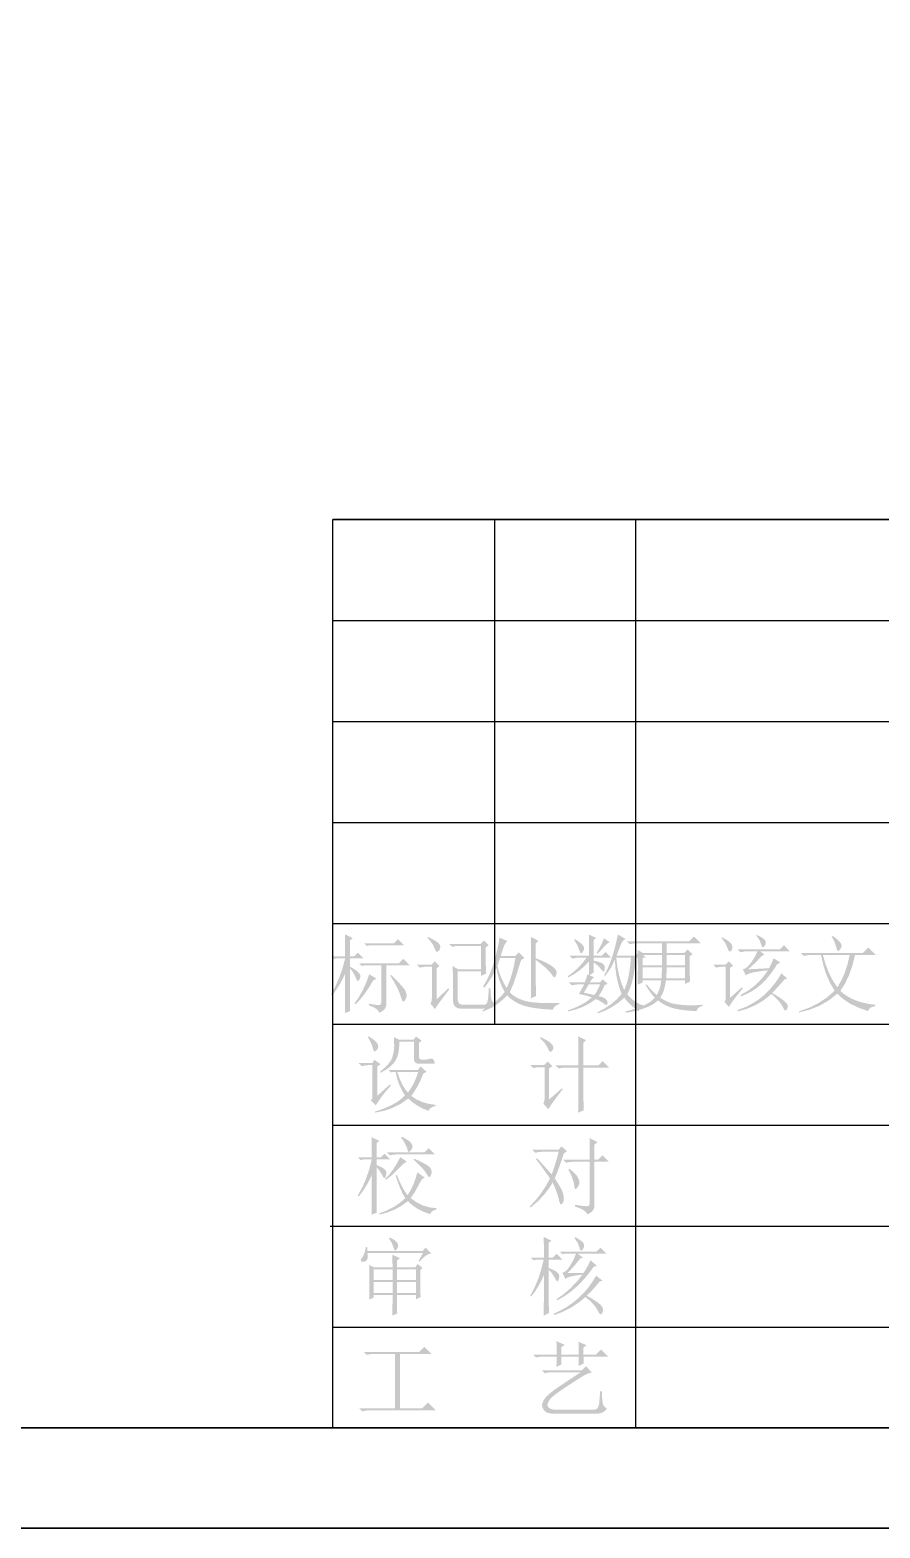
# Model space of a CAD drawing. Header units: millimetres. Extents: x 2928 to 3086, y 1537 to 1648.
# Drawn here: x 3010.89 to 3026.66, y 1536.66 to 1564.46 of the extents above; entities that cross this region are included whole.
import ezdxf

# ---------------------------------------------------------------- set-up
doc = ezdxf.new("R2010")
doc.units = ezdxf.units.MM
doc.layers.add('C00-00-00', color=7, linetype='Continuous')

msp = doc.modelspace()

# ---------------------------------------------------------------- hatches: boundary and pattern name
at = {"layer": 'C00-00-00'}
h = msp.add_hatch(color=256, dxfattribs=at)
h.paths.add_polyline_path([(3017.5889, 1546.9239), (3017.6445, 1546.8678), (3017.6935, 1546.8174), (3017.736, 1546.7725), (3017.7718, 1546.7333), (3017.8011, 1546.6996), (3017.8238, 1546.6716), (3017.8398, 1546.6493), (3017.8493, 1546.6325), (3017.8679, 1546.5829), (3017.8741, 1546.5457), (3017.8679, 1546.5038), (3017.8493, 1546.4651), (3017.8292, 1546.4372), (3017.8183, 1546.4279), (3017.8032, 1546.4344), (3017.7889, 1546.4542), (3017.7753, 1546.4872), (3017.7625, 1546.5333), (3017.7342, 1546.6104), (3017.6928, 1546.6992), (3017.6381, 1546.7995), (3017.5703, 1546.9115)])
h.paths.add_polyline_path([(3017.0866, 1547.5131), (3017.6385, 1547.5131), (3017.7129, 1547.5875), (3017.8245, 1547.4759), (3017.192, 1547.4759), (3017.1362, 1547.4635)])
h.paths.add_polyline_path([(3017.1734, 1546.3906), (3017.2486, 1546.3775), (3017.3067, 1546.3689), (3017.3478, 1546.3651), (3017.3719, 1546.3658), (3017.3951, 1546.3813), (3017.4029, 1546.4155), (3017.4029, 1547.1038), (3017.099, 1547.1038), (3017.0432, 1547.0914), (3016.9936, 1547.141), (3017.7315, 1547.141), (3017.8121, 1547.2216), (3017.93, 1547.1038), (3017.4959, 1547.1038), (3017.4959, 1546.3658), (3017.485, 1546.3197), (3017.4587, 1546.2806), (3017.4168, 1546.2484), (3017.3595, 1546.2232), (3017.3478, 1546.2596), (3017.3129, 1546.2945), (3017.2548, 1546.3279), (3017.1734, 1546.3596)])
h.paths.add_polyline_path([(3017.1796, 1546.9364), (3017.316, 1546.8557), (3017.254, 1546.8247), (3017.1754, 1546.6922), (3017.0944, 1546.5736), (3017.011, 1546.4689), (3016.9254, 1546.3782), (3016.9068, 1546.3969), (3016.9889, 1546.5166), (3017.0618, 1546.6464), (3017.1254, 1546.7864)])
h.paths.add_polyline_path([(3016.82, 1547.048), (3016.82, 1546.8891), (3016.8203, 1546.7472), (3016.8208, 1546.6224), (3016.8215, 1546.5147), (3016.8224, 1546.424), (3016.8234, 1546.3503), (3016.8247, 1546.2938), (3016.8262, 1546.2542), (3016.7269, 1546.217), (3016.7296, 1546.3627), (3016.7316, 1546.5333), (3016.7327, 1546.7286), (3016.7331, 1546.9488), (3016.6831, 1546.8422), (3016.6262, 1546.7395), (3016.5622, 1546.6406), (3016.4913, 1546.5457), (3016.4727, 1546.5705), (3016.5541, 1546.7166), (3016.6246, 1546.8759), (3016.6843, 1547.0484), (3016.7331, 1547.234), (3016.5781, 1547.234), (3016.5223, 1547.2216), (3016.4727, 1547.2712), (3016.7331, 1547.2712), (3016.7327, 1547.3852), (3016.7316, 1547.4914), (3016.7296, 1547.5898), (3016.7269, 1547.6805), (3016.8758, 1547.6061), (3016.82, 1547.5627), (3016.82, 1547.2712), (3016.9006, 1547.2712), (3016.9688, 1547.3394), (3017.0742, 1547.234), (3016.82, 1547.234), (3016.82, 1547.079), (3016.8739, 1547.0491), (3016.9179, 1547.0216), (3016.9522, 1546.9964), (3016.977, 1546.9736), (3017.0078, 1546.9333), (3017.0184, 1546.8991), (3017.0137, 1546.8761), (3016.9998, 1546.8454), (3016.9827, 1546.8203), (3016.9688, 1546.8123), (3016.9591, 1546.817), (3016.9486, 1546.8309), (3016.9374, 1546.8542), (3016.9254, 1546.8867), (3016.8773, 1546.9767)])
h = msp.add_hatch(color=256, dxfattribs=at)
h.paths.add_polyline_path([(3018.7334, 1546.4527), (3018.7334, 1546.8805), (3018.7272, 1547.0914), (3018.8264, 1547.0294), (3019.2543, 1547.0294), (3019.2543, 1547.4635), (3018.8326, 1547.4635), (3018.7783, 1547.4588), (3018.7148, 1547.4448), (3018.659, 1547.5007), (3019.2481, 1547.5007), (3019.3101, 1547.5627), (3019.3969, 1547.4759), (3019.3411, 1547.4386), (3019.3412, 1547.3442), (3019.3415, 1547.2592), (3019.342, 1547.1837), (3019.3426, 1547.1177), (3019.3435, 1547.0612), (3019.3446, 1547.0143), (3019.3458, 1546.9768), (3019.3473, 1546.9488), (3019.2543, 1546.9053), (3019.2543, 1546.9922), (3018.8202, 1546.9922), (3018.8202, 1546.4837), (3018.826, 1546.4348), (3018.8435, 1546.4), (3018.8725, 1546.379), (3018.9132, 1546.372), (3019.3163, 1546.372), (3019.3361, 1546.3759), (3019.3522, 1546.3875), (3019.3648, 1546.4069), (3019.3742, 1546.4341), (3019.3815, 1546.4724), (3019.3879, 1546.5255), (3019.3931, 1546.5933), (3019.3969, 1546.6759), (3019.4279, 1546.6759), (3019.431, 1546.5924), (3019.4403, 1546.5043), (3019.45, 1546.4632), (3019.4667, 1546.4297), (3019.4903, 1546.4035), (3019.5209, 1546.3844), (3019.495, 1546.3465), (3019.4605, 1546.3193), (3019.4175, 1546.3031), (3019.3659, 1546.2976), (3018.8884, 1546.2976), (3018.8206, 1546.3073), (3018.7721, 1546.3364), (3018.7431, 1546.3848)])
h.paths.add_polyline_path([(3018.2621, 1547.6123), (3018.2745, 1547.6309), (3018.4295, 1547.5441), (3018.4617, 1547.5189), (3018.4838, 1547.4929), (3018.4958, 1547.4662), (3018.4977, 1547.4386), (3018.4838, 1547.3906), (3018.4543, 1547.358), (3018.4365, 1547.3526), (3018.4202, 1547.3611), (3018.4055, 1547.3836), (3018.3923, 1547.42), (3018.3726, 1547.4646), (3018.3443, 1547.5115), (3018.3074, 1547.5607)])
h.paths.add_polyline_path([(3018.3179, 1546.3906), (3018.3365, 1546.4372), (3018.3427, 1546.5023), (3018.3427, 1547.079), (3018.2683, 1547.079), (3018.1908, 1547.0743), (3018.1195, 1547.0604), (3018.0637, 1547.1162), (3018.3365, 1547.1162), (3018.3985, 1547.1782), (3018.4853, 1547.0914), (3018.4295, 1547.048), (3018.4295, 1546.4713), (3018.6466, 1546.6759), (3018.6652, 1546.6573), (3018.5694, 1546.5321), (3018.4931, 1546.4294), (3018.4361, 1546.3492), (3018.3985, 1546.2914)])
h = msp.add_hatch(color=256, dxfattribs=at)
h.paths.add_polyline_path([(3019.607, 1547.2402), (3019.5574, 1547.0914), (3019.5915, 1546.9728), (3019.6318, 1546.865), (3019.6783, 1546.7681), (3019.731, 1546.6821), (3019.7806, 1546.8007), (3019.824, 1546.9333), (3019.8613, 1547.0798), (3019.8923, 1547.2402)])
h.paths.add_polyline_path([(3020.0597, 1547.2402), (3019.9977, 1547.203), (3019.9543, 1547.0681), (3019.9109, 1546.9239), (3019.8582, 1546.7658), (3019.7868, 1546.6015), (3019.8334, 1546.557), (3019.8925, 1546.5165), (3019.9644, 1546.4803), (3020.0494, 1546.4485), (3020.0996, 1546.435), (3020.159, 1546.4237), (3020.2274, 1546.4147), (3020.3049, 1546.408), (3020.3914, 1546.4035), (3020.4868, 1546.4011), (3020.5913, 1546.401), (3020.7046, 1546.4031), (3020.7046, 1546.3844), (3020.6577, 1546.3639), (3020.6224, 1546.3395), (3020.5988, 1546.3112), (3020.5868, 1546.279), (3020.4077, 1546.291), (3020.255, 1546.3085), (3020.1287, 1546.3314), (3020.0287, 1546.3596), (3019.9454, 1546.3945), (3019.869, 1546.4372), (3019.7996, 1546.4875), (3019.7372, 1546.5457), (3019.6631, 1546.4697), (3019.5657, 1546.3906), (3019.5079, 1546.3515), (3019.4429, 1546.3147), (3019.3706, 1546.2802), (3019.2907, 1546.248), (3019.2783, 1546.2666), (3019.4104, 1546.3452), (3019.5223, 1546.4299), (3019.6166, 1546.5196), (3019.6938, 1546.6077), (3019.6353, 1546.7216), (3019.59, 1546.834), (3019.5578, 1546.9449), (3019.5388, 1547.0542), (3019.49, 1546.9522), (3019.4365, 1546.8573), (3019.3783, 1546.7693), (3019.3155, 1546.6883), (3019.2907, 1546.7069), (3019.3605, 1546.8278), (3019.421, 1546.955), (3019.4721, 1547.0883), (3019.514, 1547.2278), (3019.5469, 1547.3592), (3019.5713, 1547.4681), (3019.5872, 1547.5545), (3019.5946, 1547.6185), (3019.7372, 1547.5565), (3019.6897, 1547.4821), (3019.6773, 1547.453), (3019.6615, 1547.4092), (3019.6423, 1547.3507), (3019.6194, 1547.2774), (3019.8861, 1547.2774), (3019.9543, 1547.3456)])
h.paths.add_polyline_path([(3020.2705, 1547.203), (3020.2705, 1546.7317), (3020.2767, 1546.5333), (3020.1775, 1546.4899), (3020.1837, 1546.7317), (3020.1837, 1547.4014), (3020.1833, 1547.446), (3020.1822, 1547.4991), (3020.1802, 1547.5607), (3020.1775, 1547.6309), (3020.3201, 1547.5565), (3020.2705, 1547.5131), (3020.2705, 1547.234), (3020.3636, 1547.1968), (3020.4444, 1547.1599), (3020.5132, 1547.1233), (3020.5703, 1547.0872), (3020.614, 1547.0519), (3020.6429, 1547.0172), (3020.6566, 1546.9829), (3020.655, 1546.9488), (3020.6457, 1546.9189), (3020.6364, 1546.8976), (3020.6271, 1546.8848), (3020.6178, 1546.8805), (3020.593, 1546.8929), (3020.5682, 1546.9302), (3020.5263, 1546.9844), (3020.4628, 1547.048), (3020.3775, 1547.1208)])
h = msp.add_hatch(color=256, dxfattribs=at)
h.paths.add_polyline_path([(3021.2538, 1546.7503), (3021.1608, 1546.5953), (3021.2491, 1546.5751), (3021.353, 1546.5519), (3021.3809, 1546.5875), (3021.4088, 1546.6325), (3021.4367, 1546.6868), (3021.4646, 1546.7503)])
h.paths.add_polyline_path([(3020.9995, 1547.5875), (3021.0526, 1547.5526), (3021.0941, 1547.5224), (3021.124, 1547.4968), (3021.1422, 1547.4759), (3021.1608, 1547.4433), (3021.167, 1547.42), (3021.161, 1547.389), (3021.1442, 1547.358), (3021.1254, 1547.3348), (3021.1112, 1547.327), (3021.1019, 1547.3309), (3021.0926, 1547.3425), (3021.0833, 1547.3619), (3021.074, 1547.389), (3021.0383, 1547.479), (3020.9809, 1547.5751)])
h.paths.add_polyline_path([(3021.5328, 1547.6061), (3021.6445, 1547.5317), (3021.598, 1547.51), (3021.5576, 1547.4697), (3021.5325, 1547.4417), (3021.5003, 1547.4076), (3021.4611, 1547.3673), (3021.415, 1547.3208), (3021.3964, 1547.3332), (3021.4491, 1547.42), (3021.4894, 1547.4945), (3021.5173, 1547.5565)])
h.paths.add_polyline_path([(3021.2538, 1547.6743), (3021.3902, 1547.6123), (3021.3406, 1547.5689), (3021.3406, 1547.2836), (3021.4956, 1547.2836), (3021.5638, 1547.3518), (3021.6693, 1547.2464), (3021.3406, 1547.2464), (3021.3406, 1547.1906), (3021.405, 1547.1751), (3021.4556, 1547.1599), (3021.4926, 1547.145), (3021.5163, 1547.1307), (3021.5424, 1547.0994), (3021.5514, 1547.0604), (3021.5452, 1547.0128), (3021.5375, 1546.9924), (3021.5266, 1546.986), (3021.5096, 1546.9968), (3021.4832, 1547.0294), (3021.4228, 1547.096), (3021.3406, 1547.1596), (3021.3406, 1546.9674), (3021.2662, 1546.9177), (3021.353, 1546.8805), (3021.3363, 1546.8701), (3021.3173, 1546.8511), (3021.296, 1546.8236), (3021.2724, 1546.7875), (3021.4646, 1546.7875), (3021.508, 1546.8433), (3021.6011, 1546.7627), (3021.5452, 1546.7317), (3021.515, 1546.6658), (3021.4863, 1546.6108), (3021.4592, 1546.5666), (3021.4336, 1546.5333), (3021.479, 1546.5205), (3021.516, 1546.5072), (3021.545, 1546.4935), (3021.5659, 1546.4795), (3021.592, 1546.4483), (3021.6011, 1546.4093), (3021.5964, 1546.3767), (3021.5824, 1546.3658), (3021.5623, 1546.372), (3021.539, 1546.3906), (3021.4662, 1546.4372), (3021.384, 1546.4775), (3021.2705, 1546.398), (3021.1468, 1546.3333), (3021.0131, 1546.2833), (3020.8693, 1546.248), (3020.8631, 1546.2666), (3020.998, 1546.3166), (3021.1174, 1546.3736), (3021.2212, 1546.4375), (3021.3096, 1546.5085), (3021.1871, 1546.5457), (3021.0678, 1546.5705), (3021.0833, 1546.5957), (3021.105, 1546.634), (3021.1329, 1546.6856), (3021.167, 1546.7503), (3021.0864, 1546.7503), (3021.0088, 1546.7457), (3020.9375, 1546.7317), (3020.8817, 1546.7875), (3021.1794, 1546.7875), (3021.2042, 1546.8557), (3021.229, 1546.9364), (3021.26, 1546.9239), (3021.26, 1547.1782), (3021.1732, 1547.0875), (3021.0802, 1547.0077), (3020.9809, 1546.9387), (3020.8755, 1546.8805), (3020.8631, 1546.8991), (3020.9709, 1546.9813), (3021.0647, 1547.0666), (3021.1445, 1547.1549), (3021.2104, 1547.2464), (3021.0988, 1547.2464), (3021.0212, 1547.2418), (3020.9499, 1547.2278), (3020.8941, 1547.2836), (3021.26, 1547.2836), (3021.2584, 1547.4929)])
h.paths.add_polyline_path([(3021.7623, 1547.2464), (3021.7832, 1547.0739), (3021.815, 1546.9162), (3021.8576, 1546.7732), (3021.9111, 1546.6449), (3021.9561, 1546.7616), (3021.9917, 1546.9007), (3022.0181, 1547.0623), (3022.0351, 1547.2464)])
h.paths.add_polyline_path([(3021.7933, 1547.6743), (3021.9359, 1547.5937), (3021.8925, 1547.5658), (3021.8615, 1547.5193), (3021.8464, 1547.4836), (3021.8258, 1547.4324), (3021.7999, 1547.3658), (3021.7685, 1547.2836), (3022.122, 1547.2836), (3022.1964, 1547.358), (3022.308, 1547.2464), (3022.1282, 1547.2464), (3022.1175, 1547.1354), (3022.1041, 1547.0317), (3022.088, 1546.9354), (3022.0692, 1546.8464), (3022.0477, 1546.7649), (3022.0235, 1546.6906), (3021.9966, 1546.6238), (3021.9669, 1546.5643), (3022.0413, 1546.4856), (3022.122, 1546.4232), (3022.2088, 1546.3771), (3022.3018, 1546.3472), (3022.3018, 1546.3224), (3022.2499, 1546.3108), (3022.2119, 1546.2945), (3022.1878, 1546.2736), (3022.1778, 1546.248), (3022.1006, 1546.3058), (3022.0305, 1546.3674), (3021.9673, 1546.4329), (3021.9111, 1546.5023), (3021.8038, 1546.4096), (3021.6863, 1546.3302), (3021.5588, 1546.2639), (3021.4212, 1546.2108), (3021.4088, 1546.2294), (3021.5441, 1546.2996), (3021.6646, 1546.3798), (3021.7704, 1546.4701), (3021.8615, 1546.5705), (3021.8096, 1546.7197), (3021.7716, 1546.8759), (3021.7476, 1547.0391), (3021.7375, 1547.2092), (3021.6615, 1547.0526), (3021.5576, 1546.9053), (3021.539, 1546.9177), (3021.5756, 1546.9838), (3021.6107, 1547.0581), (3021.6446, 1547.1404), (3021.677, 1547.2309), (3021.7081, 1547.3295), (3021.7379, 1547.4363), (3021.7663, 1547.5512)])
h = msp.add_hatch(color=256, dxfattribs=at)
h.paths.add_polyline_path([(3022.1573, 1546.7441), (3022.1619, 1546.8901), (3022.1635, 1547.0562), (3022.1619, 1547.2281), (3022.1573, 1547.389), (3022.2565, 1547.3332), (3022.61, 1547.3332), (3022.61, 1547.5131), (3022.1635, 1547.5131), (3022.086, 1547.5084), (3022.0147, 1547.4945), (3021.9589, 1547.5503), (3023.1185, 1547.5503), (3023.2053, 1547.6371), (3023.3293, 1547.5131), (3022.6968, 1547.5131), (3022.6968, 1547.3332), (3023.0255, 1547.3332), (3023.0875, 1547.3952), (3023.1805, 1547.3084), (3023.1247, 1547.2712), (3023.1248, 1547.1852), (3023.1251, 1547.1069), (3023.1255, 1547.0363), (3023.1262, 1546.9736), (3023.1271, 1546.9185), (3023.1282, 1546.8712), (3023.1294, 1546.8317), (3023.1309, 1546.7999), (3023.0379, 1546.7565), (3023.0379, 1546.8247), (3022.6844, 1546.8247), (3022.6685, 1546.7255), (3022.6456, 1546.6387), (3022.6158, 1546.5643), (3022.579, 1546.5023), (3022.6534, 1546.4573), (3022.7278, 1546.4219), (3022.8022, 1546.3962), (3022.8766, 1546.3803), (3023.0177, 1546.3653), (3023.1433, 1546.3596), (3023.2487, 1546.3627), (3023.3665, 1546.372), (3023.3665, 1546.3534), (3023.32, 1546.3356), (3023.2859, 1546.3131), (3023.2642, 1546.286), (3023.2549, 1546.2542), (3023.1359, 1546.2596), (3023.027, 1546.2695), (3022.9282, 1546.2836), (3022.8394, 1546.3018), (3022.7576, 1546.3262), (3022.6797, 1546.3594), (3022.6057, 1546.4015), (3022.5356, 1546.4527), (3022.4879, 1546.4112), (3022.432, 1546.3736), (3022.3678, 1546.3399), (3022.2958, 1546.31), (3022.2167, 1546.2837), (3022.1312, 1546.2604), (3022.0391, 1546.2403), (3021.9403, 1546.2232), (3021.9341, 1546.248), (3022.0375, 1546.274), (3022.1309, 1546.3023), (3022.2143, 1546.3329), (3022.2875, 1546.3658), (3022.3507, 1546.4), (3022.4038, 1546.4341), (3022.4468, 1546.4682), (3022.4798, 1546.5023), (3022.441, 1546.5426), (3022.3991, 1546.5953), (3022.3542, 1546.6604), (3022.3061, 1546.7379), (3022.3247, 1546.7503), (3022.3786, 1546.6868), (3022.4286, 1546.6325), (3022.4747, 1546.5875), (3022.517, 1546.5519), (3022.5666, 1546.6697), (3022.5836, 1546.7395), (3022.5976, 1546.8247), (3022.2503, 1546.8247), (3022.2503, 1546.7813)])
h.paths.add_polyline_path([(3022.2503, 1547.296), (3022.2503, 1547.1038), (3022.61, 1547.1038), (3022.61, 1547.296)])
h.paths.add_polyline_path([(3022.6968, 1547.296), (3022.6968, 1547.1038), (3023.0379, 1547.1038), (3023.0379, 1547.296)])
h.paths.add_polyline_path([(3022.2503, 1547.0666), (3022.2503, 1546.8619), (3022.6038, 1546.8619), (3022.6065, 1546.9259), (3022.6084, 1546.9813), (3022.6096, 1547.0282), (3022.61, 1547.0666)])
h.paths.add_polyline_path([(3022.6968, 1547.0666), (3022.6952, 1546.972), (3022.6906, 1546.8619), (3023.0379, 1546.8619), (3023.0379, 1547.0666)])
h = msp.add_hatch(color=256, dxfattribs=at)
h.paths.add_polyline_path([(3024.3596, 1547.6557), (3024.372, 1547.6681), (3024.4379, 1547.6348), (3024.4867, 1547.6032), (3024.5185, 1547.5736), (3024.5332, 1547.5461), (3024.5351, 1547.4996), (3024.5167, 1547.4655), (3024.4947, 1547.4451), (3024.4836, 1547.4386), (3024.4681, 1547.4464), (3024.4588, 1547.4697), (3024.4237, 1547.5627), (3024.3971, 1547.6076)])
h.paths.add_polyline_path([(3024.8247, 1546.955), (3024.9363, 1546.8557), (3024.8805, 1546.8371), (3024.7658, 1546.7069), (3024.6573, 1546.5891), (3024.7267, 1546.5473), (3024.7862, 1546.5087), (3024.836, 1546.4737), (3024.8764, 1546.4423), (3024.9074, 1546.4136), (3024.9291, 1546.3863), (3024.9415, 1546.3601), (3024.9446, 1546.3348), (3024.9353, 1546.293), (3024.9136, 1546.2666), (3024.8992, 1546.2639), (3024.8839, 1546.2744), (3024.8674, 1546.298), (3024.8495, 1546.3348), (3024.8204, 1546.3844), (3024.7766, 1546.4403), (3024.7181, 1546.5023), (3024.6449, 1546.5705), (3024.4964, 1546.455), (3024.3426, 1546.3627), (3024.1833, 1546.2938), (3024.0185, 1546.248), (3024.0123, 1546.2728), (3024.1785, 1546.3364), (3024.3431, 1546.4279), (3024.4233, 1546.4837), (3024.4997, 1546.5459), (3024.5721, 1546.6148), (3024.6407, 1546.6904), (3024.7023, 1546.7663), (3024.7536, 1546.8358), (3024.7945, 1546.8988)])
h.paths.add_polyline_path([(3024.0123, 1547.4014), (3024.7999, 1547.4014), (3024.8743, 1547.4759), (3024.9797, 1547.3642), (3024.4278, 1547.3642), (3024.5146, 1547.3022), (3024.465, 1547.2774), (3024.3333, 1547.141), (3024.2108, 1547.0294), (3024.5953, 1547.048), (3024.6449, 1547.1441), (3024.6821, 1547.234), (3024.8061, 1547.1534), (3024.7441, 1547.1162), (3024.6724, 1547.0073), (3024.5999, 1546.91), (3024.5267, 1546.8243), (3024.4526, 1546.7503), (3024.3736, 1546.6852), (3024.2852, 1546.6263), (3024.1875, 1546.5736), (3024.0806, 1546.5271), (3024.0682, 1546.5519), (3024.2209, 1546.641), (3024.3565, 1546.7472), (3024.4751, 1546.8705), (3024.5767, 1547.0108), (3024.4495, 1546.9955), (3024.3286, 1546.9756), (3024.2743, 1546.964), (3024.2294, 1546.9506), (3024.1937, 1546.9352), (3024.1674, 1546.9177), (3024.1116, 1547.0294), (3024.1461, 1547.041), (3024.1816, 1547.0637), (3024.2182, 1547.0977), (3024.2563, 1547.1431), (3024.3273, 1547.2498), (3024.3844, 1547.3642), (3024.217, 1547.3642), (3024.1395, 1547.3596), (3024.0682, 1547.3456)])
h.paths.add_polyline_path([(3023.7147, 1547.6123), (3023.7271, 1547.6247), (3023.8093, 1547.5766), (3023.8697, 1547.5317), (3023.9069, 1547.487), (3023.9193, 1547.4407), (3023.9134, 1547.4017), (3023.8966, 1547.3766), (3023.8793, 1547.3627), (3023.8697, 1547.358), (3023.8577, 1547.3623), (3023.8465, 1547.3751), (3023.836, 1547.3964), (3023.8263, 1547.4262), (3023.7829, 1547.5193)])
h.paths.add_polyline_path([(3023.7705, 1546.4217), (3023.7891, 1546.4573), (3023.7953, 1546.5147), (3023.7953, 1547.079), (3023.7643, 1547.079), (3023.6868, 1547.0743), (3023.6155, 1547.0604), (3023.5597, 1547.1162), (3023.7891, 1547.1162), (3023.8511, 1547.1782), (3023.9317, 1547.0976), (3023.8759, 1547.0604), (3023.8759, 1546.5023), (3024.093, 1546.6945), (3024.1116, 1546.6759), (3024.0588, 1546.6121), (3024.012, 1546.5542), (3023.9712, 1546.5021), (3023.9364, 1546.4558), (3023.9076, 1546.4153), (3023.8848, 1546.3806), (3023.8681, 1546.3517), (3023.8573, 1546.3286)])
h = msp.add_hatch(color=256, dxfattribs=at)
h.paths.add_polyline_path([(3025.777, 1547.6495), (3025.8516, 1547.5955), (3025.903, 1547.5461), (3025.9338, 1547.504), (3025.9444, 1547.4697), (3025.9382, 1547.4374), (3025.9196, 1547.4035), (3025.8963, 1547.3784), (3025.8762, 1547.3704), (3025.8673, 1547.3743), (3025.8591, 1547.3859), (3025.8518, 1547.4053), (3025.8452, 1547.4324), (3025.8142, 1547.5332), (3025.7583, 1547.6371)])
h.paths.add_polyline_path([(3025.1878, 1547.3332), (3026.3413, 1547.3332), (3026.4405, 1547.4324), (3026.5769, 1547.296), (3026.1924, 1547.296), (3026.1451, 1547.103), (3026.0839, 1546.9271), (3026.0087, 1546.7681), (3025.9196, 1546.6263), (3025.984, 1546.5735), (3026.0533, 1546.5267), (3026.1274, 1546.4859), (3026.2064, 1546.4511), (3026.2902, 1546.4223), (3026.3789, 1546.3996), (3026.4724, 1546.3828), (3026.5707, 1546.372), (3026.5707, 1546.3472), (3026.518, 1546.3345), (3026.4777, 1546.3147), (3026.4498, 1546.2879), (3026.4343, 1546.2542), (3026.2568, 1546.3162), (3026.1025, 1546.3906), (3025.9715, 1546.4775), (3025.8638, 1546.5767), (3025.7103, 1546.455), (3025.5413, 1546.3565), (3025.3568, 1546.2814), (3025.1568, 1546.2294), (3025.1506, 1546.248), (3025.3433, 1546.3162), (3025.5181, 1546.4031), (3025.675, 1546.5085), (3025.8142, 1546.6325), (3025.7308, 1546.774), (3025.6607, 1546.9317), (3025.6037, 1547.1057), (3025.5599, 1547.296), (3025.3925, 1547.296), (3025.315, 1547.2914), (3025.2436, 1547.2774)])
h.paths.add_polyline_path([(3025.5971, 1547.296), (3025.6463, 1547.1236), (3025.7072, 1546.9658), (3025.7797, 1546.8228), (3025.8638, 1546.6945), (3025.9386, 1546.8228), (3026.0017, 1546.9658), (3026.0533, 1547.1236), (3026.0932, 1547.296)])
h = msp.add_hatch(color=256, dxfattribs=at)
h.paths.add_polyline_path([(3017.1535, 1545.7708), (3017.1721, 1545.7832), (3017.2179, 1545.7533), (3017.2561, 1545.7258), (3017.2869, 1545.7006), (3017.3106, 1545.6778), (3017.3401, 1545.6346), (3017.3478, 1545.593), (3017.3385, 1545.5571), (3017.3168, 1545.5289), (3017.2949, 1545.5103), (3017.2837, 1545.5041), (3017.2721, 1545.508), (3017.262, 1545.5196), (3017.2535, 1545.539), (3017.2465, 1545.5661), (3017.2337, 1545.6115), (3017.214, 1545.6607), (3017.1872, 1545.7138)])
h.paths.add_polyline_path([(3017.3271, 1544.6794), (3017.5628, 1544.8902), (3017.5814, 1544.8716), (3017.4902, 1544.7662), (3017.416, 1544.6732), (3017.3553, 1544.5879), (3017.3023, 1544.5057), (3017.2093, 1544.5926), (3017.2357, 1544.6329), (3017.2403, 1544.6794), (3017.2403, 1545.2499), (3017.1597, 1545.2499), (3017.1055, 1545.2452), (3017.0419, 1545.2313), (3016.9861, 1545.2871), (3017.2341, 1545.2871), (3017.2775, 1545.3491), (3017.3892, 1545.2685), (3017.3271, 1545.2251)])
h.paths.add_polyline_path([(3017.6992, 1545.1259), (3017.7442, 1544.9995), (3017.7922, 1544.8933), (3017.8434, 1544.8073), (3017.8977, 1544.7414), (3017.9539, 1544.8212), (3018.0046, 1544.9119), (3018.05, 1545.0135), (3018.0899, 1545.1259)])
h.paths.add_polyline_path([(3017.5318, 1545.1631), (3018.0837, 1545.1631), (3018.1333, 1545.2251), (3018.2449, 1545.1259), (3018.1829, 1545.0949), (3018.1341, 1544.9759), (3018.0806, 1544.867), (3018.0225, 1544.7681), (3017.9597, 1544.6794), (3018.0554, 1544.6154), (3018.1628, 1544.5662), (3018.2817, 1544.5317), (3018.4124, 1544.5119), (3018.4124, 1544.4933), (3018.3577, 1544.4759), (3018.3178, 1544.4546), (3018.2926, 1544.4294), (3018.2821, 1544.4003), (3018.1771, 1544.4426), (3018.079, 1544.4949), (3017.988, 1544.5573), (3017.9039, 1544.6298), (3017.7678, 1544.5344), (3017.6202, 1544.4592), (3017.4609, 1544.4042), (3017.2899, 1544.3693), (3017.2837, 1544.3879), (3017.3793, 1544.4184), (3017.4675, 1544.4511), (3017.5483, 1544.4859), (3017.6217, 1544.5228), (3017.6878, 1544.5618), (3017.7465, 1544.603), (3017.7979, 1544.6463), (3017.8418, 1544.6918), (3017.7822, 1544.791), (3017.7333, 1544.8964), (3017.6953, 1545.008), (3017.6682, 1545.1259), (3017.6372, 1545.1259), (3017.5814, 1545.1135)])
h.paths.add_polyline_path([(3018.1023, 1545.4111), (3018.1066, 1545.384), (3018.1193, 1545.3646), (3018.1407, 1545.353), (3018.1705, 1545.3491), (3018.2372, 1545.3538), (3018.3007, 1545.3677), (3018.3263, 1545.3708), (3018.3472, 1545.368), (3018.3635, 1545.3593), (3018.3751, 1545.345), (3018.3891, 1545.3153), (3018.3938, 1545.2933), (3018.3894, 1545.2827), (3018.3772, 1545.2768), (3018.3613, 1545.2756), (3018.3289, 1545.2749), (3018.2798, 1545.2747), (3018.2139, 1545.2747), (3018.1147, 1545.2747), (3018.0663, 1545.2809), (3018.0325, 1545.2995), (3018.0135, 1545.3305), (3018.0093, 1545.3739), (3018.0093, 1545.684), (3017.7364, 1545.684), (3017.7349, 1545.5836), (3017.724, 1545.4935), (3017.7039, 1545.4139), (3017.6744, 1545.345), (3017.631, 1545.2825), (3017.569, 1545.2222), (3017.4884, 1545.1639), (3017.3892, 1545.1073), (3017.3768, 1545.1259), (3017.4655, 1545.2007), (3017.5336, 1545.2703), (3017.5811, 1545.3349), (3017.6083, 1545.3946), (3017.6344, 1545.5028), (3017.6434, 1545.5971), (3017.6372, 1545.7708), (3017.7364, 1545.7212), (3018.0031, 1545.7212), (3018.0465, 1545.7832), (3018.1519, 1545.7026), (3018.1023, 1545.6654)])
h = msp.add_hatch(color=256, dxfattribs=at)
h.paths.add_polyline_path([(3020.3479, 1545.7522), (3020.3541, 1545.7708), (3020.4169, 1545.7409), (3020.469, 1545.7134), (3020.5107, 1545.6882), (3020.5422, 1545.6654), (3020.5822, 1545.622), (3020.5959, 1545.5785), (3020.59, 1545.5413), (3020.5732, 1545.5165), (3020.5559, 1545.5026), (3020.5463, 1545.4979), (3020.5312, 1545.5026), (3020.5168, 1545.5165), (3020.5033, 1545.5398), (3020.4905, 1545.5723), (3020.4331, 1545.6638)])
h.paths.add_polyline_path([(3020.5153, 1544.6112), (3020.7571, 1544.822), (3020.7695, 1544.8034), (3020.7179, 1544.7365), (3020.6715, 1544.6755), (3020.6303, 1544.6203), (3020.5944, 1544.5709), (3020.5636, 1544.5273), (3020.5382, 1544.4895), (3020.5179, 1544.4575), (3020.5029, 1544.4313), (3020.4099, 1544.5367), (3020.4285, 1544.5848), (3020.4347, 1544.6546), (3020.4347, 1545.2127), (3020.2734, 1545.2127), (3020.3293, 1545.2127), (3020.2843, 1545.208), (3020.2238, 1545.1941), (3020.168, 1545.2499), (3020.4223, 1545.2499), (3020.4905, 1545.3181), (3020.5773, 1545.2313), (3020.5153, 1545.1879)])
h.paths.add_polyline_path([(3021.061, 1545.2437), (3021.0609, 1545.343), (3021.0606, 1545.4332), (3021.0601, 1545.5143), (3021.0594, 1545.5863), (3021.0586, 1545.6492), (3021.0575, 1545.703), (3021.0562, 1545.7476), (3021.0548, 1545.7832), (3021.2036, 1545.715), (3021.154, 1545.6654), (3021.154, 1545.2437), (3021.4331, 1545.2437), (3021.5137, 1545.3243), (3021.6253, 1545.2065), (3021.154, 1545.2065), (3021.154, 1544.6422), (3021.1556, 1544.5228), (3021.1602, 1544.4127), (3021.0548, 1544.3693), (3021.0575, 1544.4596), (3021.0594, 1544.5383), (3021.0606, 1544.6053), (3021.061, 1544.6608), (3021.061, 1545.2065), (3020.7447, 1545.2065), (3020.8378, 1545.2065), (3020.7649, 1545.2018), (3020.6951, 1545.1879), (3020.6393, 1545.2437)])
h = msp.add_hatch(color=256, dxfattribs=at)
h.paths.add_polyline_path([(3017.7674, 1543.9103), (3017.786, 1543.9227), (3017.845, 1543.8902), (3017.8917, 1543.861), (3017.9264, 1543.8352), (3017.9493, 1543.8132), (3017.9754, 1543.7757), (3017.9845, 1543.7429), (3017.977, 1543.7103), (3017.9555, 1543.6747), (3017.932, 1543.6468), (3017.9163, 1543.6375), (3017.9073, 1543.6413), (3017.8992, 1543.653), (3017.8918, 1543.6723), (3017.8853, 1543.6995), (3017.8686, 1543.7452), (3017.8434, 1543.7956), (3017.8097, 1543.8506)])
h.paths.add_polyline_path([(3017.507, 1543.6313), (3018.2015, 1543.6313), (3018.2821, 1543.7119), (3018.4, 1543.594), (3017.7116, 1543.594), (3017.6248, 1543.5894), (3017.5628, 1543.5754)])
h.paths.add_polyline_path([(3017.755, 1543.5444), (3017.8791, 1543.4576), (3017.8457, 1543.4421), (3017.8077, 1543.4142), (3017.7651, 1543.3739), (3017.7178, 1543.3212), (3017.6078, 1543.2127), (3017.4884, 1543.1228), (3017.476, 1543.1414), (3017.5553, 1543.2253), (3017.6331, 1543.3295), (3017.7026, 1543.4408)])
h.paths.add_polyline_path([(3018.0155, 1543.5134), (3018.0812, 1543.4836), (3018.1388, 1543.4561), (3018.1883, 1543.431), (3018.2297, 1543.4083), (3018.2631, 1543.388), (3018.2884, 1543.3701), (3018.3058, 1543.3547), (3018.3152, 1543.3419), (3018.332, 1543.3013), (3018.3379, 1543.2716), (3018.3335, 1543.2393), (3018.3214, 1543.2054), (3018.3087, 1543.1804), (3018.3007, 1543.1724), (3018.2876, 1543.1766), (3018.2728, 1543.1894), (3018.2566, 1543.2107), (3018.2387, 1543.2406), (3018.2007, 1543.296), (3018.1488, 1543.3569), (3018.0829, 1543.4231), (3018.0031, 1543.4948)])
h.paths.add_polyline_path([(3018.0713, 1543.2592), (3018.2077, 1543.1662), (3018.1821, 1543.1526), (3018.155, 1543.1243), (3018.1263, 1543.0813), (3018.0961, 1543.0235), (3018.0279, 1542.898), (3017.9473, 1542.7817), (3018.0608, 1542.7026), (3018.1783, 1542.6453), (3018.2996, 1542.6096), (3018.4248, 1542.5957), (3018.4248, 1542.5709), (3018.3782, 1542.5561), (3018.3441, 1542.5367), (3018.3224, 1542.5127), (3018.3131, 1542.484), (3018.1872, 1542.5294), (3018.0759, 1542.5848), (3017.9794, 1542.6503), (3017.8977, 1542.7259), (3017.7791, 1542.6406), (3017.6527, 1542.5709), (3017.5186, 1542.5166), (3017.3768, 1542.4778), (3017.3644, 1542.4964), (3017.5132, 1542.5561), (3017.6434, 1542.6236), (3017.755, 1542.6988), (3017.848, 1542.7817), (3017.8043, 1542.8569), (3017.7597, 1542.9522), (3017.7143, 1543.0677), (3017.6682, 1543.2034), (3017.693, 1543.2096), (3017.7426, 1543.091), (3017.7922, 1542.9894), (3017.8418, 1542.9049), (3017.8915, 1542.8375), (3017.9469, 1542.9266), (3017.9953, 1543.0266), (3018.0368, 1543.1375)])
h.paths.add_polyline_path([(3017.3147, 1542.8065), (3017.3151, 1542.7557), (3017.3163, 1542.6902), (3017.3182, 1542.61), (3017.3209, 1542.515), (3017.2217, 1542.4716), (3017.2264, 1542.8344), (3017.2279, 1543.2158), (3017.1803, 1543.1115), (3017.1241, 1543.0096), (3017.0593, 1542.91), (3016.9861, 1542.8127), (3016.9675, 1542.8313), (3017.0489, 1542.9778), (3017.1194, 1543.1383), (3017.1791, 1543.3127), (3017.2279, 1543.501), (3017.0791, 1543.501), (3017.0171, 1543.4886), (3016.9675, 1543.5382), (3017.2279, 1543.5382), (3017.2264, 1543.7165), (3017.2217, 1543.9165), (3017.3706, 1543.8421), (3017.3147, 1543.8049), (3017.3147, 1543.5382), (3017.3954, 1543.5382), (3017.4636, 1543.6064), (3017.569, 1543.501), (3017.3147, 1543.501), (3017.3147, 1543.3956), (3017.3683, 1543.3743), (3017.4111, 1543.354), (3017.4435, 1543.3349), (3017.4656, 1543.3171), (3017.4917, 1543.2827), (3017.5008, 1543.2468), (3017.4964, 1543.2191), (3017.4842, 1543.1868), (3017.4716, 1543.1618), (3017.4636, 1543.1538), (3017.4434, 1543.1677), (3017.4202, 1543.2096), (3017.3752, 1543.2871), (3017.3147, 1543.3584)])
h = msp.add_hatch(color=256, dxfattribs=at)
h.paths.add_polyline_path([(3020.2052, 1543.6809), (3020.6951, 1543.6809), (3020.7447, 1543.7429), (3020.8502, 1543.6561), (3020.7881, 1543.6064), (3020.7451, 1543.4754), (3020.7029, 1543.3553), (3020.6614, 1543.246), (3020.6207, 1543.1476), (3020.6765, 1543.0639), (3020.7199, 1542.9928), (3020.7509, 1542.9345), (3020.7695, 1542.8892), (3020.7869, 1542.8179), (3020.7902, 1542.759), (3020.7825, 1542.714), (3020.7654, 1542.6845), (3020.7481, 1542.6688), (3020.7385, 1542.6639), (3020.7265, 1542.6705), (3020.7153, 1542.6902), (3020.7048, 1542.7232), (3020.6951, 1542.7693), (3020.6765, 1542.8348), (3020.6517, 1542.9073), (3020.6207, 1542.9867), (3020.5835, 1543.0731), (3020.5122, 1542.96), (3020.4223, 1542.8437), (3020.3091, 1542.7243), (3020.168, 1542.6019), (3020.1618, 1542.6329), (3020.2706, 1542.7478), (3020.3747, 1542.883), (3020.4659, 1543.0222), (3020.5339, 1543.1476), (3020.4502, 1543.2654), (3020.3789, 1543.3646), (3020.32, 1543.4452), (3020.2734, 1543.5072), (3020.2921, 1543.5258), (3020.5649, 1543.222), (3020.5963, 1543.3088), (3020.6285, 1543.408), (3020.6614, 1543.5196), (3020.6951, 1543.6437), (3020.4099, 1543.6437), (3020.3324, 1543.639), (3020.261, 1543.6251)])
h.paths.add_polyline_path([(3020.999, 1542.6577), (3021.0854, 1542.6445), (3021.1527, 1542.636), (3021.201, 1542.6321), (3021.2305, 1542.6329), (3021.2612, 1542.6484), (3021.2718, 1542.6825), (3021.2718, 1543.4576), (3020.9804, 1543.4576), (3020.9029, 1543.453), (3020.8316, 1543.439), (3020.7757, 1543.4948), (3021.2718, 1543.4948), (3021.2718, 1543.7057), (3021.2703, 1543.8095), (3021.2656, 1543.8979), (3021.4145, 1543.8235), (3021.3587, 1543.7739), (3021.3587, 1543.4948), (3021.4269, 1543.4948), (3021.5075, 1543.5754), (3021.6253, 1543.4576), (3021.3587, 1543.4576), (3021.3587, 1542.6391), (3021.3501, 1542.5895), (3021.3245, 1542.546), (3021.2819, 1542.5088), (3021.2222, 1542.4778), (3021.2083, 1542.515), (3021.1664, 1542.5523), (3021.0967, 1542.5895), (3020.999, 1542.6267)])
h.paths.add_polyline_path([(3020.875, 1543.315), (3020.8936, 1543.3274), (3020.9521, 1543.2778), (3020.9977, 1543.2344), (3021.0305, 1543.1972), (3021.0507, 1543.1662), (3021.0721, 1543.115), (3021.0796, 1543.0731), (3021.0718, 1543.03), (3021.0486, 1542.9884), (3021.0238, 1542.9587), (3021.0114, 1542.9491), (3021.0001, 1542.9546), (3020.9912, 1542.9708), (3020.9846, 1542.998), (3020.9804, 1543.0359), (3020.9668, 1543.0976), (3020.9447, 1543.1646), (3020.9141, 1543.2371)])
h = msp.add_hatch(color=256, dxfattribs=at)
h.paths.add_polyline_path([(3017.2649, 1541.4609), (3017.2649, 1541.2625), (3017.6122, 1541.2625), (3017.6122, 1541.4609)])
h.paths.add_polyline_path([(3017.6928, 1541.4609), (3017.6928, 1541.2625), (3018.0463, 1541.2625), (3018.0463, 1541.4609)])
h.paths.add_polyline_path([(3017.2649, 1541.2253), (3017.2649, 1541.0206), (3017.6122, 1541.0206), (3017.6122, 1541.2253)])
h.paths.add_polyline_path([(3017.6928, 1541.2253), (3017.6928, 1541.0206), (3018.0463, 1541.0206), (3018.0463, 1541.2253)])
h.paths.add_polyline_path([(3017.6122, 1541.4981), (3017.6107, 1541.6252), (3017.606, 1541.7338), (3017.7486, 1541.6655), (3017.6928, 1541.6221), (3017.6928, 1541.4981), (3018.0339, 1541.4981), (3018.0773, 1541.5601), (3018.1703, 1541.4857), (3018.1269, 1541.4485), (3018.127, 1541.3498), (3018.1273, 1541.2613), (3018.1278, 1541.1831), (3018.1285, 1541.1152), (3018.1293, 1541.0575), (3018.1304, 1541.0102), (3018.1317, 1540.973), (3018.1331, 1540.9462), (3018.0463, 1540.9028), (3018.0463, 1540.9834), (3017.6928, 1540.9834), (3017.6932, 1540.8668), (3017.6944, 1540.771), (3017.6963, 1540.6962), (3017.699, 1540.6424), (3017.606, 1540.5989), (3017.6087, 1540.6672), (3017.6107, 1540.754), (3017.6118, 1540.8594), (3017.6122, 1540.9834), (3017.2649, 1540.9834), (3017.2649, 1540.9338), (3017.1781, 1540.9028), (3017.1828, 1541.0516), (3017.1843, 1541.2253), (3017.1828, 1541.3973), (3017.1781, 1541.5415), (3017.2649, 1541.4981)])
h.paths.add_polyline_path([(3017.544, 1542.0376), (3017.5626, 1542.05), (3017.6052, 1542.0287), (3017.6401, 1542.0082), (3017.6672, 1541.9884), (3017.6866, 1541.9694), (3017.7099, 1541.9337), (3017.7176, 1541.9012), (3017.7117, 1541.8702), (3017.6949, 1541.8392), (3017.676, 1541.8159), (3017.6618, 1541.8082), (3017.6448, 1541.8221), (3017.6308, 1541.864), (3017.5998, 1541.9477)])
h.paths.add_polyline_path([(3018.0959, 1541.6159), (3018.1765, 1541.7648), (3017.1471, 1541.7648), (3017.1533, 1541.6966), (3017.1471, 1541.6565), (3017.1285, 1541.6242), (3017.0993, 1541.6041), (3017.0624, 1541.5994), (3017.0327, 1541.6069), (3017.0231, 1541.6221), (3017.0293, 1541.6485), (3017.0479, 1541.6779), (3017.0708, 1541.7159), (3017.0898, 1541.7617), (3017.1049, 1541.8151), (3017.1161, 1541.8764), (3017.1409, 1541.8764), (3017.1471, 1541.802), (3018.1703, 1541.802), (3018.2261, 1541.864), (3018.3315, 1541.7524), (3018.2831, 1541.7431), (3018.2308, 1541.7152), (3018.1746, 1541.6686), (3018.1145, 1541.6035)])
h = msp.add_hatch(color=256, dxfattribs=at)
h.paths.add_polyline_path([(3020.9864, 1542.0438), (3021.005, 1542.0562), (3021.0628, 1542.0218), (3021.106, 1541.9929), (3021.1349, 1541.9699), (3021.1497, 1541.9529), (3021.1618, 1541.9263), (3021.1662, 1541.9012), (3021.1603, 1541.8658), (3021.1435, 1541.835), (3021.1246, 1541.8146), (3021.1104, 1541.8082), (3021.1015, 1541.812), (3021.0934, 1541.8237), (3021.086, 1541.8431), (3021.0794, 1541.8702), (3021.0437, 1541.957)])
h.paths.add_polyline_path([(3020.8562, 1541.3927), (3021.1538, 1541.3927), (3021.1928, 1541.4516), (3021.2241, 1541.5043), (3021.2533, 1541.5601), (3021.284, 1541.6283), (3021.4019, 1541.5291), (3021.3399, 1541.5043), (3021.2655, 1541.401), (3021.1883, 1541.3051), (3021.1082, 1541.2165), (3021.0251, 1541.1353), (3020.9392, 1541.0615), (3020.8503, 1540.995), (3020.7586, 1540.9359), (3020.6639, 1540.8842), (3020.6577, 1540.909), (3020.7852, 1540.9978), (3020.9073, 1541.1028), (3021.024, 1541.2241), (3021.1352, 1541.3617), (3021.0155, 1541.3473), (3020.9228, 1541.3291), (3020.8573, 1541.307), (3020.819, 1541.2811), (3020.7631, 1541.3989), (3020.7949, 1541.4086), (3020.8283, 1541.4315), (3020.8631, 1541.4675), (3020.8996, 1541.5167), (3020.9662, 1541.6314), (3021.0174, 1541.7524), (3020.819, 1541.7524), (3020.7631, 1541.74), (3020.7135, 1541.7896), (3021.3957, 1541.7896), (3021.4701, 1541.864), (3021.5817, 1541.7524), (3021.0422, 1541.7524), (3021.1476, 1541.6779), (3021.0918, 1541.6593), (3020.9802, 1541.5183)])
h.paths.add_polyline_path([(3021.3895, 1541.3431), (3021.5073, 1541.2501), (3021.4515, 1541.2315), (3021.3368, 1541.095), (3021.2158, 1540.971), (3021.3135, 1540.9137), (3021.3895, 1540.8656), (3021.4437, 1540.8268), (3021.4763, 1540.7974), (3021.5088, 1540.7493), (3021.5197, 1540.7044), (3021.5153, 1540.6827), (3021.5032, 1540.6548), (3021.4889, 1540.6315), (3021.4763, 1540.6237), (3021.4631, 1540.6288), (3021.4484, 1540.6439), (3021.4321, 1540.6691), (3021.4143, 1540.7044), (3021.3771, 1540.7637), (3021.3275, 1540.8237), (3021.2654, 1540.8846), (3021.191, 1540.9462), (3021.0569, 1540.8369), (3020.9151, 1540.7447), (3020.7655, 1540.6695), (3020.6081, 1540.6113), (3020.6019, 1540.6362), (3020.7282, 1540.696), (3020.8465, 1540.7641), (3020.9568, 1540.8402), (3021.0593, 1540.9245), (3021.1537, 1541.0169), (3021.2402, 1541.1175), (3021.3188, 1541.2262)])
h.paths.add_polyline_path([(3020.5089, 1540.9462), (3020.5093, 1540.8974), (3020.5104, 1540.8315), (3020.5124, 1540.7485), (3020.5151, 1540.6486), (3020.4159, 1540.5989), (3020.4205, 1540.971), (3020.4221, 1541.3555), (3020.3698, 1541.2419), (3020.312, 1541.1369), (3020.2488, 1541.0404), (3020.1802, 1540.9524), (3020.1678, 1540.971), (3020.2461, 1541.1198), (3020.3136, 1541.2811), (3020.3701, 1541.4547), (3020.4159, 1541.6407), (3020.2795, 1541.6407), (3020.2236, 1541.6283), (3020.174, 1541.6779), (3020.4221, 1541.6779), (3020.4205, 1541.8764), (3020.4159, 1542.0624), (3020.5585, 1541.9942), (3020.5089, 1541.9508), (3020.5089, 1541.6779), (3020.5895, 1541.6779), (3020.6577, 1541.7462), (3020.7631, 1541.6407), (3020.5089, 1541.6407), (3020.5089, 1541.4857), (3020.5678, 1541.4617), (3020.6146, 1541.4395), (3020.6493, 1541.4191), (3020.6722, 1541.401), (3020.6983, 1541.3666), (3020.7073, 1541.3307), (3020.6949, 1541.2687), (3020.6841, 1541.2454), (3020.6763, 1541.2377), (3020.6635, 1541.2419), (3020.65, 1541.2547), (3020.6356, 1541.276), (3020.6205, 1541.3059), (3020.5678, 1541.3896), (3020.5089, 1541.4547)])
h = msp.add_hatch(color=256, dxfattribs=at)
h.paths.add_polyline_path([(3021.1541, 1539.8422), (3021.1603, 1539.7119), (3021.0673, 1539.6685), (3021.0673, 1539.8422), (3020.7449, 1539.8422), (3020.7449, 1539.6933), (3020.6518, 1539.6499), (3020.6565, 1539.7352), (3020.658, 1539.8422), (3020.4224, 1539.8422), (3020.3449, 1539.8375), (3020.2736, 1539.8236), (3020.2178, 1539.8794), (3020.658, 1539.8794), (3020.6577, 1539.953), (3020.6565, 1540.0189), (3020.6545, 1540.077), (3020.6518, 1540.1274), (3020.8069, 1540.0592), (3020.7449, 1540.0158), (3020.7449, 1539.8794), (3021.0673, 1539.8794), (3021.0658, 1540.0065), (3021.0611, 1540.115), (3021.2099, 1540.053), (3021.1541, 1540.0096), (3021.1541, 1539.8794), (3021.3836, 1539.8794), (3021.4828, 1539.9724), (3021.6068, 1539.8422)])
h.paths.add_polyline_path([(3020.379, 1539.5879), (3021.1231, 1539.5879), (3021.2037, 1539.6623), (3021.3092, 1539.5445), (3021.2412, 1539.5274), (3021.1624, 1539.4887), (3021.1104, 1539.4569), (3021.0381, 1539.4112), (3020.9453, 1539.3515), (3020.8317, 1539.2778), (3020.72, 1539.203), (3020.6332, 1539.1399), (3020.5712, 1539.0883), (3020.534, 1539.0484), (3020.4968, 1538.9879), (3020.4844, 1538.943), (3020.4924, 1538.9166), (3020.5175, 1538.8872), (3020.5384, 1538.8736), (3020.5668, 1538.8639), (3020.6026, 1538.8581), (3020.6456, 1538.8562), (3021.3526, 1538.8562), (3021.3886, 1538.8632), (3021.4161, 1538.8843), (3021.4351, 1538.9198), (3021.4456, 1538.9699), (3021.4642, 1539.1972), (3021.4952, 1539.1972), (3021.4986, 1539.089), (3021.5097, 1538.9885), (3021.5209, 1538.9458), (3021.5389, 1538.9138), (3021.5634, 1538.8922), (3021.5944, 1538.881), (3021.5541, 1538.8352), (3021.5076, 1538.8035), (3021.4549, 1538.7856), (3021.396, 1538.7818), (3020.6084, 1538.7818), (3020.5433, 1538.7856), (3020.4909, 1538.797), (3020.4512, 1538.8158), (3020.4245, 1538.8417), (3020.3947, 1538.8939), (3020.3852, 1538.9368), (3020.3883, 1538.9632), (3020.3978, 1538.9929), (3020.414, 1539.026), (3020.4369, 1539.0629), (3020.4733, 1539.1059), (3020.5296, 1539.1572), (3020.6057, 1539.2166), (3020.7014, 1539.284), (3020.9076, 1539.422), (3021.1045, 1539.5507), (3020.5836, 1539.5507), (3020.5061, 1539.546), (3020.4348, 1539.5321)])
h = msp.add_hatch(color=256, dxfattribs=at)
h.dxf.hatch_style = 2
h.paths.add_polyline_path([(3017.0792, 1539.929), (3018.1086, 1539.929), (3018.2016, 1540.022), (3018.3319, 1539.8918), (3017.7489, 1539.8918), (3017.7489, 1538.881), (3018.1644, 1538.881), (3018.2698, 1538.9864), (3018.4125, 1538.8438), (3017.197, 1538.8438), (3017.1195, 1538.8391), (3017.0482, 1538.8252), (3016.9924, 1538.881), (3017.6559, 1538.881), (3017.6559, 1539.8918), (3017.2839, 1539.8918), (3017.2063, 1539.8871), (3017.135, 1539.8732)])

# ---------------------------------------------------------------- linework, layer by layer
at = {"layer": 'C00-00-00', "lineweight": 35}
msp.add_lwpolyline([(3085.7803, 1536.6587), (2928.3162, 1536.6587), (2928.3162, 1647.879), (3085.7803, 1647.879)], close=True, dxfattribs=at)
msp.add_lwpolyline([(2932.9835, 1646.0216), (3083.9229, 1646.0216), (3083.9229, 1538.5161), (2932.9835, 1538.5161)], dxfattribs=at)
at = {"layer": 'C00-00-00', "lineweight": 25}
for points in [[(3083.923, 1555.3753), (3016.5018, 1555.3753)], [(3016.5018, 1538.5161), (3016.5018, 1555.3753), (3083.9229, 1555.3753)], [(3019.5022, 1555.3753), (3019.5022, 1546.0091)], [(3022.1216, 1555.3753), (3022.1216, 1546.0091)], [(3016.5018, 1553.5021), (3038.9808, 1553.5021)], [(3016.5018, 1551.6288), (3038.9808, 1551.6288)], [(3016.5018, 1549.7556), (3038.9808, 1549.7556)], [(3016.5018, 1547.8823), (3038.9808, 1547.8823)], [(3016.5018, 1546.0091), (3061.444, 1546.0091)], [(3022.1216, 1546.0091), (3022.1216, 1538.5161)], [(3016.5018, 1544.1358), (3038.9808, 1544.1358)], [(3016.4542, 1542.2626), (3038.9808, 1542.2626)], [(3016.5018, 1540.3893), (3038.9808, 1540.3893)]]:
    msp.add_lwpolyline(points, dxfattribs=at)

doc.saveas('drawing.dxf')
